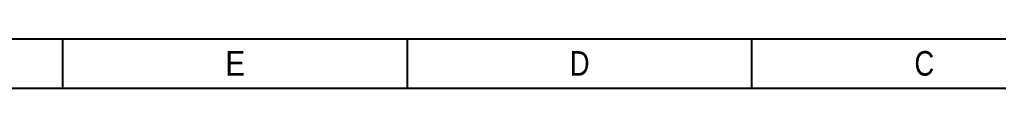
# Model space of a CAD drawing. Header units: millimetres. Extents: x -195 to 1349, y 148 to 750.
# Drawn here: x 882.7 to 1141.2, y 193.9 to 206.9 of the extents above; entities that cross this region are included whole.
import ezdxf
from ezdxf.enums import TextEntityAlignment as Align

# ---------------------------------------------------------------- set-up
doc = ezdxf.new("R2010")
doc.units = ezdxf.units.MM
doc.layers.get('0').update_dxf_attribs({"linetype": 'CONTINUOUS'})
doc.styles.add('TEXTSTYLE_0', font='txt', dxfattribs={"width": 0.8})

# ---------------------------------------------------------------- blocks, each defined once
blk = doc.blocks.new('SUN_6HWZ35TKK40GSGJE8VEUYAXIAKM')
at = {"color": 7, "linetype": 'Continuous'}
for p, q in [((-584, 10), (-10, 10)), ((-350, 0), (-350, 10)), ((-280, 0), (-280, 10)), ((-210, 0), (-210, 10)), ((-594, 0), (0, 0))]:
    blk.add_line(p, q, dxfattribs=at)
at = {"color": 2, "linetype": 'Continuous', "style": 'TEXTSTYLE_0', "width": 1.2}
for s, p, p2 in [('E', (-316.99, 2.53), (-312.99, 2.53)), ('D', (-246.99, 2.53), (-242.99, 2.53)), ('C', (-176.99, 2.53), (-172.99, 2.53))]:
    blk.add_text(s, height=5, dxfattribs=at).set_placement(p, p2, align=Align.FIT)

msp = doc.modelspace()

# ---------------------------------------------------------------- block references
at = {"xscale": 1.3, "yscale": 1.3, "zscale": 1.3}
msp.add_blockref('SUN_6HWZ35TKK40GSGJE8VEUYAXIAKM', (1349.104, 193.911), dxfattribs=at)

doc.saveas('drawing.dxf')
